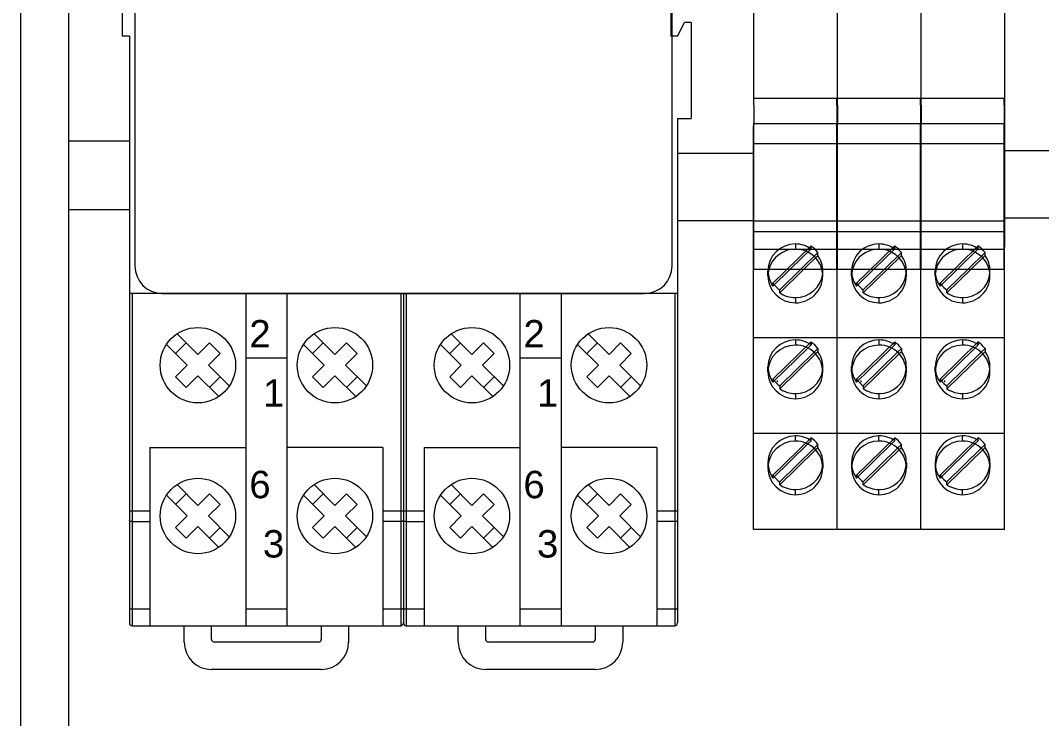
# Model space of a CAD drawing. Header units: millimetres. Extents: x 1359 to 3577, y 1336 to 3557.
# Drawn here: x 2513.1 to 2587.6, y 1925.8 to 1976.7 of the extents above; entities that cross this region are included whole.
import ezdxf

# ---------------------------------------------------------------- set-up
doc = ezdxf.new("R2010")
doc.units = ezdxf.units.MM
doc.set_wipeout_variables(frame=1)
doc.layers.add('000-PI-Oprema', color=30, linetype='Continuous', lineweight=5)
doc.layers.add('000-PI-ORMAR', color=2, linetype='Continuous')
doc.layers.add('002-PI-Kabelska kanalica', color=150, linetype='Continuous')
doc.styles.get("Standard").update_dxf_attribs({"font": 'arial.ttf'})

msp = doc.modelspace()

# ---------------------------------------------------------------- linework, layer by layer
at = {"layer": '000-PI-Oprema', "color": 0, "linetype": 'ByBlock', "lineweight": 0}
for p, q in [((2566.596, 1971.005), (2566.571, 1997.206)), ((2566.596, 1971.005), (2566.571, 1997.206)), ((2572.696, 1971.005), (2572.671, 1997.206)), ((2572.696, 1971.005), (2572.671, 1997.206)), ((2578.796, 1971.005), (2578.771, 1997.206)), ((2578.796, 1971.005), (2578.771, 1997.206)), ((2572.671, 1995.506), (2572.671, 1969.206)), ((2572.671, 1995.506), (2572.671, 1969.206)), ((2578.771, 1995.506), (2578.771, 1969.206)), ((2578.771, 1995.506), (2578.771, 1969.206)), ((2584.871, 1995.506), (2584.871, 1969.206)), ((2584.871, 1995.506), (2584.871, 1969.206)), ((2520.521, 1975.55), (2520.521, 1983.55)), ((2562.021, 1976.55), (2561.521, 1976.55)), ((2562.021, 1976.55), (2562.021, 1969.55)), ((2566.596, 1970.519), (2566.596, 1971.005)), ((2572.646, 1971.005), (2566.596, 1971.005)), ((2566.596, 1970.519), (2566.596, 1971.005)), ((2572.646, 1970.519), (2572.646, 1971.005)), ((2572.646, 1970.519), (2572.646, 1971.005)), ((2572.696, 1970.519), (2572.696, 1971.005)), ((2578.746, 1971.005), (2572.696, 1971.005)), ((2572.696, 1970.519), (2572.696, 1971.005)), ((2578.746, 1970.519), (2578.746, 1971.005)), ((2578.746, 1970.519), (2578.746, 1971.005)), ((2578.796, 1970.519), (2578.796, 1971.005)), ((2584.846, 1971.005), (2578.796, 1971.005)), ((2578.796, 1970.519), (2578.796, 1971.005)), ((2584.846, 1970.519), (2584.846, 1971.005)), ((2584.846, 1970.519), (2584.846, 1971.005)), ((2566.596, 1970.519), (2566.596, 1969.156)), ((2566.596, 1970.519), (2566.596, 1969.156)), ((2572.646, 1970.519), (2572.646, 1969.156)), ((2572.646, 1970.519), (2572.646, 1969.156)), ((2572.696, 1970.519), (2572.696, 1969.156)), ((2572.696, 1970.519), (2572.696, 1969.156)), ((2578.746, 1970.519), (2578.746, 1969.156)), ((2578.746, 1970.519), (2578.746, 1969.156)), ((2578.796, 1970.519), (2578.796, 1969.156)), ((2578.796, 1970.519), (2578.796, 1969.156)), ((2584.846, 1970.519), (2584.846, 1969.156)), ((2584.846, 1970.519), (2584.846, 1969.156)), ((2566.571, 1969.206), (2566.596, 1969.206)), ((2566.571, 1969.206), (2566.571, 1969.006)), ((2566.571, 1969.206), (2566.571, 1969.206)), ((2566.571, 1969.206), (2566.596, 1969.206)), ((2566.571, 1969.206), (2566.571, 1969.006)), ((2566.571, 1969.206), (2566.571, 1969.206)), ((2566.596, 1969.006), (2566.571, 1969.006)), ((2566.571, 1967.406), (2566.571, 1969.006)), ((2566.596, 1969.006), (2566.571, 1969.006)), ((2566.571, 1967.406), (2566.571, 1969.006)), ((2566.596, 1967.451), (2566.596, 1969.156)), ((2572.646, 1969.156), (2566.596, 1969.156)), ((2566.596, 1969.156), (2566.596, 1969.156)), ((2566.596, 1967.451), (2566.596, 1969.156)), ((2566.596, 1969.156), (2566.596, 1969.156)), ((2572.171, 1969.206), (2572.171, 1969.206)), ((2572.171, 1969.206), (2572.171, 1969.206)), ((2572.646, 1969.206), (2572.671, 1969.206)), ((2572.646, 1969.206), (2572.671, 1969.206)), ((2572.646, 1967.451), (2572.646, 1969.156)), ((2572.646, 1969.156), (2572.646, 1969.156)), ((2572.646, 1967.451), (2572.646, 1969.156)), ((2572.646, 1969.156), (2572.646, 1969.156)), ((2572.646, 1969.006), (2572.671, 1969.006)), ((2572.646, 1969.006), (2572.671, 1969.006)), ((2572.671, 1969.206), (2572.671, 1969.206)), ((2572.671, 1969.206), (2572.671, 1969.006)), ((2572.671, 1969.206), (2572.671, 1969.206)), ((2572.671, 1969.206), (2572.671, 1969.006)), ((2572.671, 1969.206), (2572.696, 1969.206)), ((2572.671, 1969.206), (2572.671, 1969.006)), ((2572.671, 1969.206), (2572.671, 1969.206)), ((2572.671, 1969.206), (2572.696, 1969.206)), ((2572.671, 1969.206), (2572.671, 1969.006)), ((2572.671, 1969.206), (2572.671, 1969.206)), ((2572.671, 1969.006), (2572.671, 1967.406)), ((2572.671, 1969.006), (2572.671, 1967.406)), ((2572.696, 1969.006), (2572.671, 1969.006)), ((2572.671, 1967.406), (2572.671, 1969.006)), ((2572.696, 1969.006), (2572.671, 1969.006)), ((2572.671, 1967.406), (2572.671, 1969.006)), ((2572.696, 1967.451), (2572.696, 1969.156)), ((2578.746, 1969.156), (2572.696, 1969.156)), ((2572.696, 1969.156), (2572.696, 1969.156)), ((2572.696, 1967.451), (2572.696, 1969.156)), ((2572.696, 1969.156), (2572.696, 1969.156)), ((2578.271, 1969.206), (2578.271, 1969.206)), ((2578.271, 1969.206), (2578.271, 1969.206)), ((2578.746, 1969.206), (2578.771, 1969.206)), ((2578.746, 1969.206), (2578.771, 1969.206)), ((2578.746, 1967.451), (2578.746, 1969.156)), ((2578.746, 1969.156), (2578.746, 1969.156)), ((2578.746, 1967.451), (2578.746, 1969.156)), ((2578.746, 1969.156), (2578.746, 1969.156)), ((2578.746, 1969.006), (2578.771, 1969.006)), ((2578.746, 1969.006), (2578.771, 1969.006)), ((2578.771, 1969.206), (2578.771, 1969.206)), ((2578.771, 1969.206), (2578.771, 1969.006)), ((2578.771, 1969.206), (2578.771, 1969.206)), ((2578.771, 1969.206), (2578.771, 1969.006)), ((2578.771, 1969.206), (2578.796, 1969.206)), ((2578.771, 1969.206), (2578.771, 1969.006)), ((2578.771, 1969.206), (2578.771, 1969.206)), ((2578.771, 1969.206), (2578.796, 1969.206)), ((2578.771, 1969.206), (2578.771, 1969.006)), ((2578.771, 1969.206), (2578.771, 1969.206)), ((2578.771, 1969.006), (2578.771, 1967.406)), ((2578.771, 1969.006), (2578.771, 1967.406)), ((2578.796, 1969.006), (2578.771, 1969.006)), ((2578.771, 1967.406), (2578.771, 1969.006)), ((2578.796, 1969.006), (2578.771, 1969.006)), ((2578.771, 1967.406), (2578.771, 1969.006)), ((2578.796, 1967.451), (2578.796, 1969.156)), ((2584.846, 1969.156), (2578.796, 1969.156)), ((2578.796, 1969.156), (2578.796, 1969.156)), ((2578.796, 1967.451), (2578.796, 1969.156)), ((2578.796, 1969.156), (2578.796, 1969.156)), ((2584.371, 1969.206), (2584.371, 1969.206)), ((2584.371, 1969.206), (2584.371, 1969.206)), ((2584.846, 1969.206), (2584.871, 1969.206)), ((2584.846, 1969.206), (2584.871, 1969.206)), ((2584.846, 1967.451), (2584.846, 1969.156)), ((2584.846, 1969.156), (2584.846, 1969.156)), ((2584.846, 1967.451), (2584.846, 1969.156)), ((2584.846, 1969.156), (2584.846, 1969.156)), ((2584.846, 1969.006), (2584.871, 1969.006)), ((2584.846, 1969.006), (2584.871, 1969.006)), ((2584.871, 1969.206), (2584.871, 1969.206)), ((2584.871, 1969.206), (2584.871, 1969.006)), ((2584.871, 1969.206), (2584.871, 1969.206)), ((2584.871, 1969.206), (2584.871, 1969.006)), ((2584.871, 1969.006), (2584.871, 1967.406)), ((2584.871, 1969.006), (2584.871, 1967.406)), ((2566.571, 1967.406), (2566.596, 1967.406)), ((2566.571, 1961.184), (2566.571, 1967.406)), ((2566.571, 1967.406), (2566.596, 1967.406)), ((2566.571, 1961.184), (2566.571, 1967.406)), ((2566.596, 1967.722), (2572.646, 1967.722)), ((2566.596, 1966.983), (2566.596, 1967.451)), ((2566.596, 1966.983), (2566.596, 1967.451)), ((2572.646, 1966.983), (2572.646, 1967.451)), ((2572.646, 1966.983), (2572.646, 1967.451)), ((2572.671, 1967.406), (2572.646, 1967.406)), ((2572.671, 1967.406), (2572.646, 1967.406)), ((2572.671, 1967.406), (2572.671, 1961.184)), ((2572.671, 1967.406), (2572.671, 1961.184)), ((2572.671, 1967.406), (2572.696, 1967.406)), ((2572.671, 1961.184), (2572.671, 1967.406)), ((2572.671, 1967.406), (2572.696, 1967.406)), ((2572.671, 1961.184), (2572.671, 1967.406)), ((2572.696, 1967.722), (2578.746, 1967.722)), ((2572.696, 1966.983), (2572.696, 1967.451)), ((2572.696, 1966.983), (2572.696, 1967.451)), ((2578.746, 1966.983), (2578.746, 1967.451)), ((2578.746, 1966.983), (2578.746, 1967.451)), ((2578.771, 1967.406), (2578.746, 1967.406)), ((2578.771, 1967.406), (2578.746, 1967.406)), ((2578.771, 1967.406), (2578.771, 1961.184)), ((2578.771, 1967.406), (2578.771, 1961.184)), ((2578.771, 1967.406), (2578.796, 1967.406)), ((2578.771, 1961.184), (2578.771, 1967.406)), ((2578.771, 1967.406), (2578.796, 1967.406)), ((2578.771, 1961.184), (2578.771, 1967.406)), ((2578.796, 1967.722), (2584.846, 1967.722)), ((2578.796, 1966.983), (2578.796, 1967.451)), ((2578.796, 1966.983), (2578.796, 1967.451)), ((2584.846, 1966.983), (2584.846, 1967.451)), ((2584.846, 1966.983), (2584.846, 1967.451)), ((2584.871, 1967.406), (2584.846, 1967.406)), ((2584.871, 1967.406), (2584.846, 1967.406)), ((2584.871, 1967.406), (2584.871, 1961.184)), ((2584.871, 1967.406), (2584.871, 1961.184)), ((2566.596, 1961.829), (2566.596, 1966.983)), ((2566.596, 1961.829), (2566.596, 1966.983)), ((2572.646, 1961.829), (2572.646, 1966.983)), ((2572.646, 1961.829), (2572.646, 1966.983)), ((2572.696, 1961.829), (2572.696, 1966.983)), ((2572.696, 1961.829), (2572.696, 1966.983)), ((2578.746, 1961.829), (2578.746, 1966.983)), ((2578.746, 1961.829), (2578.746, 1966.983)), ((2578.796, 1961.829), (2578.796, 1966.983)), ((2578.796, 1961.829), (2578.796, 1966.983)), ((2584.846, 1961.829), (2584.846, 1966.983)), ((2584.846, 1961.829), (2584.846, 1966.983)), ((2572.671, 1961.184), (2572.671, 1964.987)), ((2572.671, 1961.184), (2572.671, 1964.987)), ((2578.771, 1961.184), (2578.771, 1964.987)), ((2578.771, 1961.184), (2578.771, 1964.987)), ((2584.871, 1961.184), (2584.871, 1964.987)), ((2584.871, 1961.184), (2584.871, 1964.987)), ((2566.571, 1964.056), (2566.571, 1964.056)), ((2566.571, 1964.056), (2566.571, 1964.056)), ((2572.671, 1964.056), (2572.671, 1964.056)), ((2572.671, 1964.056), (2572.671, 1964.056)), ((2572.671, 1964.056), (2572.671, 1964.056)), ((2572.671, 1964.056), (2572.671, 1964.056)), ((2578.771, 1964.056), (2578.771, 1964.056)), ((2578.771, 1964.056), (2578.771, 1964.056)), ((2578.771, 1964.056), (2578.771, 1964.056)), ((2578.771, 1964.056), (2578.771, 1964.056)), ((2584.871, 1964.056), (2584.871, 1964.056)), ((2584.871, 1964.056), (2584.871, 1964.056)), ((2566.571, 1962.056), (2566.571, 1962.056)), ((2572.671, 1962.056), (2566.571, 1962.056)), ((2566.571, 1962.056), (2566.571, 1962.056)), ((2572.671, 1962.056), (2572.671, 1962.056)), ((2572.671, 1962.056), (2572.671, 1962.056)), ((2572.671, 1962.056), (2572.671, 1962.056)), ((2578.771, 1962.056), (2572.671, 1962.056)), ((2572.671, 1962.056), (2572.671, 1962.056)), ((2578.771, 1962.056), (2578.771, 1962.056)), ((2578.771, 1962.056), (2578.771, 1962.056)), ((2578.771, 1962.056), (2578.771, 1962.056)), ((2584.871, 1962.056), (2578.771, 1962.056)), ((2578.771, 1962.056), (2578.771, 1962.056)), ((2584.871, 1962.056), (2584.871, 1962.056)), ((2584.871, 1962.056), (2584.871, 1962.056)), ((2566.596, 1960.487), (2566.596, 1961.829)), ((2566.596, 1960.487), (2566.596, 1961.829)), ((2566.596, 1961.313), (2572.646, 1961.313)), ((2572.646, 1960.487), (2572.646, 1961.829)), ((2572.646, 1960.487), (2572.646, 1961.829)), ((2572.696, 1960.487), (2572.696, 1961.829)), ((2572.696, 1960.487), (2572.696, 1961.829)), ((2572.696, 1961.313), (2578.746, 1961.313)), ((2578.746, 1960.487), (2578.746, 1961.829)), ((2578.746, 1960.487), (2578.746, 1961.829)), ((2578.796, 1960.487), (2578.796, 1961.829)), ((2578.796, 1960.487), (2578.796, 1961.829)), ((2578.796, 1961.313), (2584.846, 1961.313)), ((2584.846, 1960.487), (2584.846, 1961.829)), ((2584.846, 1960.487), (2584.846, 1961.829)), ((2566.571, 1961.184), (2566.596, 1961.184)), ((2566.571, 1960.156), (2566.571, 1961.184)), ((2566.571, 1961.184), (2566.596, 1961.184)), ((2566.571, 1960.156), (2566.571, 1961.184)), ((2566.596, 1958.556), (2566.596, 1960.487)), ((2566.596, 1958.556), (2566.596, 1960.487)), ((2572.671, 1961.184), (2572.646, 1961.184)), ((2572.671, 1961.184), (2572.646, 1961.184)), ((2572.646, 1958.556), (2572.646, 1960.487)), ((2572.646, 1958.556), (2572.646, 1960.487)), ((2572.671, 1961.184), (2572.671, 1960.156)), ((2572.671, 1961.184), (2572.671, 1960.156)), ((2572.671, 1961.184), (2572.696, 1961.184)), ((2572.671, 1960.156), (2572.671, 1961.184)), ((2572.671, 1961.184), (2572.696, 1961.184)), ((2572.671, 1960.156), (2572.671, 1961.184)), ((2572.696, 1958.556), (2572.696, 1960.487)), ((2572.696, 1958.556), (2572.696, 1960.487)), ((2578.771, 1961.184), (2578.746, 1961.184)), ((2578.771, 1961.184), (2578.746, 1961.184)), ((2578.746, 1958.556), (2578.746, 1960.487)), ((2578.746, 1958.556), (2578.746, 1960.487)), ((2578.771, 1961.184), (2578.771, 1960.156)), ((2578.771, 1961.184), (2578.771, 1960.156)), ((2578.771, 1961.184), (2578.796, 1961.184)), ((2578.771, 1960.156), (2578.771, 1961.184)), ((2578.771, 1961.184), (2578.796, 1961.184)), ((2578.771, 1960.156), (2578.771, 1961.184)), ((2578.796, 1958.556), (2578.796, 1960.487)), ((2578.796, 1958.556), (2578.796, 1960.487)), ((2584.871, 1961.184), (2584.846, 1961.184)), ((2584.871, 1961.184), (2584.846, 1961.184)), ((2584.846, 1958.556), (2584.846, 1960.487)), ((2584.846, 1958.556), (2584.846, 1960.487)), ((2584.871, 1961.184), (2584.871, 1960.156)), ((2584.871, 1961.184), (2584.871, 1960.156)), ((2566.571, 1960.156), (2566.596, 1960.156)), ((2566.571, 1958.556), (2566.571, 1960.156)), ((2566.571, 1960.156), (2566.596, 1960.156)), ((2566.571, 1958.556), (2566.571, 1960.156)), ((2566.571, 1960.012), (2569.621, 1960.012)), ((2567.981, 1957.523), (2570.766, 1960.247)), ((2570.766, 1960.039), (2569.25, 1958.556)), ((2569.621, 1960.391), (2569.621, 1960.012)), ((2569.621, 1960.012), (2572.671, 1960.012)), ((2571.261, 1959.763), (2570.027, 1958.556)), ((2570.766, 1960.039), (2570.766, 1960.247)), ((2571.261, 1959.555), (2571.261, 1959.763)), ((2572.671, 1960.156), (2572.646, 1960.156)), ((2572.671, 1960.156), (2572.646, 1960.156)), ((2572.671, 1958.556), (2572.671, 1960.156)), ((2572.671, 1958.556), (2572.671, 1960.156)), ((2572.671, 1960.156), (2572.696, 1960.156)), ((2572.671, 1958.556), (2572.671, 1960.156)), ((2572.671, 1960.156), (2572.696, 1960.156)), ((2572.671, 1958.556), (2572.671, 1960.156)), ((2572.671, 1958.556), (2572.671, 1960.012)), ((2572.671, 1958.556), (2572.671, 1960.012)), ((2572.671, 1960.012), (2575.721, 1960.012)), ((2574.081, 1957.523), (2576.866, 1960.247)), ((2576.866, 1960.039), (2575.35, 1958.556)), ((2575.721, 1960.391), (2575.721, 1960.012)), ((2575.721, 1960.012), (2578.771, 1960.012)), ((2577.361, 1959.763), (2576.127, 1958.556)), ((2576.866, 1960.039), (2576.866, 1960.247)), ((2577.361, 1959.555), (2577.361, 1959.763)), ((2578.771, 1960.156), (2578.746, 1960.156)), ((2578.771, 1960.156), (2578.746, 1960.156)), ((2578.771, 1958.556), (2578.771, 1960.156)), ((2578.771, 1958.556), (2578.771, 1960.156)), ((2578.771, 1960.156), (2578.796, 1960.156)), ((2578.771, 1958.556), (2578.771, 1960.156)), ((2578.771, 1960.156), (2578.796, 1960.156)), ((2578.771, 1958.556), (2578.771, 1960.156)), ((2578.771, 1958.556), (2578.771, 1960.012)), ((2578.771, 1958.556), (2578.771, 1960.012)), ((2578.771, 1960.012), (2581.821, 1960.012)), ((2580.181, 1957.523), (2582.966, 1960.247)), ((2582.966, 1960.039), (2581.45, 1958.556)), ((2581.821, 1960.391), (2581.821, 1960.012)), ((2581.821, 1960.012), (2584.871, 1960.012)), ((2583.461, 1959.763), (2582.227, 1958.556)), ((2582.966, 1960.039), (2582.966, 1960.247)), ((2583.461, 1959.555), (2583.461, 1959.763)), ((2584.871, 1960.156), (2584.846, 1960.156)), ((2584.871, 1960.156), (2584.846, 1960.156)), ((2584.871, 1958.556), (2584.871, 1960.156)), ((2584.871, 1958.556), (2584.871, 1960.156)), ((2584.871, 1958.556), (2584.871, 1960.012)), ((2584.871, 1958.556), (2584.871, 1960.012)), ((2570.24, 1958.556), (2571.261, 1959.555)), ((2576.34, 1958.556), (2577.361, 1959.555)), ((2582.44, 1958.556), (2583.461, 1959.555)), ((2566.571, 1958.556), (2566.596, 1958.556)), ((2566.571, 1958.556), (2566.571, 1958.556)), ((2566.571, 1953.556), (2566.571, 1958.556)), ((2566.571, 1958.556), (2566.596, 1958.556)), ((2566.571, 1958.556), (2566.571, 1958.556)), ((2566.571, 1953.556), (2566.571, 1958.556)), ((2566.596, 1958.656), (2566.596, 1958.656)), ((2566.596, 1958.656), (2566.596, 1958.656)), ((2566.596, 1958.556), (2572.646, 1958.556)), ((2566.596, 1958.556), (2566.596, 1958.556)), ((2566.596, 1958.556), (2566.596, 1958.556)), ((2567.621, 1958.056), (2567.621, 1958.435)), ((2569.25, 1958.556), (2567.981, 1957.315)), ((2568.476, 1956.831), (2570.24, 1958.556)), ((2570.027, 1958.556), (2568.476, 1957.039)), ((2571.621, 1958.056), (2571.621, 1958.435)), ((2572.646, 1958.656), (2572.646, 1958.656)), ((2572.646, 1958.656), (2572.646, 1958.656)), ((2572.646, 1958.556), (2572.671, 1958.556)), ((2572.646, 1958.556), (2572.646, 1958.556)), ((2572.646, 1958.556), (2572.671, 1958.556)), ((2572.646, 1958.556), (2572.646, 1958.556)), ((2572.671, 1958.556), (2572.671, 1958.556)), ((2572.671, 1953.556), (2572.671, 1958.556)), ((2572.671, 1958.556), (2572.671, 1958.556)), ((2572.671, 1953.556), (2572.671, 1958.556)), ((2572.671, 1958.556), (2572.696, 1958.556)), ((2572.671, 1958.556), (2572.671, 1958.556)), ((2572.671, 1953.556), (2572.671, 1958.556)), ((2572.671, 1958.556), (2572.696, 1958.556)), ((2572.671, 1958.556), (2572.671, 1958.556)), ((2572.671, 1953.556), (2572.671, 1958.556)), ((2572.696, 1958.656), (2572.696, 1958.656)), ((2572.696, 1958.656), (2572.696, 1958.656)), ((2572.696, 1958.556), (2578.746, 1958.556)), ((2572.696, 1958.556), (2572.696, 1958.556)), ((2572.696, 1958.556), (2572.696, 1958.556)), ((2573.721, 1958.056), (2573.721, 1958.435)), ((2575.35, 1958.556), (2574.081, 1957.315)), ((2574.576, 1956.831), (2576.34, 1958.556)), ((2576.127, 1958.556), (2574.576, 1957.039)), ((2577.721, 1958.056), (2577.721, 1958.435)), ((2578.746, 1958.656), (2578.746, 1958.656)), ((2578.746, 1958.656), (2578.746, 1958.656)), ((2578.746, 1958.556), (2578.771, 1958.556)), ((2578.746, 1958.556), (2578.746, 1958.556)), ((2578.746, 1958.556), (2578.771, 1958.556)), ((2578.746, 1958.556), (2578.746, 1958.556)), ((2578.771, 1958.556), (2578.771, 1958.556)), ((2578.771, 1953.556), (2578.771, 1958.556)), ((2578.771, 1958.556), (2578.771, 1958.556)), ((2578.771, 1953.556), (2578.771, 1958.556)), ((2578.771, 1958.556), (2578.796, 1958.556)), ((2578.771, 1958.556), (2578.771, 1958.556)), ((2578.771, 1953.556), (2578.771, 1958.556)), ((2578.771, 1958.556), (2578.796, 1958.556)), ((2578.771, 1958.556), (2578.771, 1958.556)), ((2578.771, 1953.556), (2578.771, 1958.556)), ((2578.796, 1958.656), (2578.796, 1958.656)), ((2578.796, 1958.656), (2578.796, 1958.656)), ((2578.796, 1958.556), (2584.846, 1958.556)), ((2578.796, 1958.556), (2578.796, 1958.556)), ((2578.796, 1958.556), (2578.796, 1958.556)), ((2579.821, 1958.056), (2579.821, 1958.435)), ((2581.45, 1958.556), (2580.181, 1957.315)), ((2580.676, 1956.831), (2582.44, 1958.556)), ((2582.227, 1958.556), (2580.676, 1957.039)), ((2583.821, 1958.056), (2583.821, 1958.435)), ((2584.846, 1958.656), (2584.846, 1958.656)), ((2584.846, 1958.656), (2584.846, 1958.656)), ((2584.846, 1958.556), (2584.871, 1958.556)), ((2584.846, 1958.556), (2584.846, 1958.556)), ((2584.846, 1958.556), (2584.871, 1958.556)), ((2584.846, 1958.556), (2584.846, 1958.556)), ((2584.871, 1958.556), (2584.871, 1958.556)), ((2584.871, 1953.556), (2584.871, 1958.556)), ((2584.871, 1958.556), (2584.871, 1958.556)), ((2584.871, 1953.556), (2584.871, 1958.556)), ((2567.981, 1957.315), (2567.981, 1957.523)), ((2572.671, 1953.556), (2572.671, 1957.99)), ((2572.671, 1953.556), (2572.671, 1957.99)), ((2574.081, 1957.315), (2574.081, 1957.523)), ((2578.771, 1953.556), (2578.771, 1957.99)), ((2578.771, 1953.556), (2578.771, 1957.99)), ((2580.181, 1957.315), (2580.181, 1957.523)), ((2584.871, 1953.556), (2584.871, 1957.99)), ((2584.871, 1953.556), (2584.871, 1957.99)), ((2568.476, 1956.831), (2568.476, 1957.039)), ((2574.576, 1956.831), (2574.576, 1957.039)), ((2580.676, 1956.831), (2580.676, 1957.039)), ((2569.621, 1956.479), (2569.621, 1956.099)), ((2575.721, 1956.479), (2575.721, 1956.099)), ((2581.821, 1956.479), (2581.821, 1956.099)), ((2572.671, 1953.556), (2572.671, 1955.572)), ((2572.671, 1953.556), (2572.671, 1955.572)), ((2578.771, 1953.556), (2578.771, 1955.572)), ((2578.771, 1953.556), (2578.771, 1955.572)), ((2584.871, 1953.556), (2584.871, 1955.572)), ((2584.871, 1953.556), (2584.871, 1955.572)), ((2524.505, 1953.844), (2526.021, 1952.327)), ((2534.505, 1953.844), (2536.021, 1952.327)), ((2544.505, 1953.844), (2546.021, 1952.327)), ((2554.505, 1953.844), (2556.021, 1952.327)), ((2523.727, 1953.066), (2525.243, 1951.55)), ((2524.395, 1952.398), (2525.173, 1953.176)), ((2526.021, 1952.327), (2526.87, 1953.176)), ((2526.87, 1953.176), (2527.648, 1952.398)), ((2533.727, 1953.066), (2535.243, 1951.55)), ((2534.395, 1952.398), (2535.173, 1953.176)), ((2536.021, 1952.327), (2536.87, 1953.176)), ((2536.87, 1953.176), (2537.648, 1952.398)), ((2543.727, 1953.066), (2545.243, 1951.55)), ((2544.395, 1952.398), (2545.173, 1953.176)), ((2546.021, 1952.327), (2546.87, 1953.176)), ((2546.87, 1953.176), (2547.648, 1952.398)), ((2553.727, 1953.066), (2555.243, 1951.55)), ((2554.395, 1952.398), (2555.173, 1953.176)), ((2556.021, 1952.327), (2556.87, 1953.176)), ((2556.87, 1953.176), (2557.648, 1952.398)), ((2566.571, 1953.012), (2566.571, 1953.556)), ((2566.571, 1953.556), (2566.571, 1953.556)), ((2572.671, 1953.556), (2566.571, 1953.556)), ((2566.571, 1953.012), (2566.571, 1953.556)), ((2566.571, 1953.556), (2566.571, 1953.556)), ((2566.571, 1946.556), (2566.571, 1953.012)), ((2566.571, 1946.556), (2566.571, 1953.012)), ((2567.981, 1950.523), (2570.766, 1953.247)), ((2569.621, 1953.391), (2569.621, 1953.012)), ((2570.523, 1952.802), (2570.766, 1953.039)), ((2570.766, 1953.247), (2570.766, 1953.039)), ((2572.671, 1953.556), (2572.671, 1953.556)), ((2572.671, 1953.012), (2572.671, 1953.556)), ((2572.671, 1953.556), (2572.671, 1953.556)), ((2572.671, 1953.012), (2572.671, 1953.556)), ((2572.671, 1953.012), (2572.671, 1953.556)), ((2572.671, 1953.556), (2572.671, 1953.556)), ((2578.771, 1953.556), (2572.671, 1953.556)), ((2572.671, 1953.012), (2572.671, 1953.556)), ((2572.671, 1953.556), (2572.671, 1953.556)), ((2572.671, 1946.556), (2572.671, 1953.012)), ((2572.671, 1946.556), (2572.671, 1953.012)), ((2572.671, 1946.556), (2572.671, 1953.012)), ((2572.671, 1946.556), (2572.671, 1953.012)), ((2574.081, 1950.523), (2576.866, 1953.247)), ((2575.721, 1953.391), (2575.721, 1953.012)), ((2576.623, 1952.802), (2576.866, 1953.039)), ((2576.866, 1953.247), (2576.866, 1953.039)), ((2578.771, 1953.556), (2578.771, 1953.556)), ((2578.771, 1953.012), (2578.771, 1953.556)), ((2578.771, 1953.556), (2578.771, 1953.556)), ((2578.771, 1953.012), (2578.771, 1953.556)), ((2578.771, 1953.012), (2578.771, 1953.556)), ((2578.771, 1953.556), (2578.771, 1953.556)), ((2584.871, 1953.556), (2578.771, 1953.556)), ((2578.771, 1953.012), (2578.771, 1953.556)), ((2578.771, 1953.556), (2578.771, 1953.556)), ((2578.771, 1946.556), (2578.771, 1953.012)), ((2578.771, 1946.556), (2578.771, 1953.012)), ((2578.771, 1946.556), (2578.771, 1953.012)), ((2578.771, 1946.556), (2578.771, 1953.012)), ((2580.181, 1950.523), (2582.966, 1953.247)), ((2581.821, 1953.391), (2581.821, 1953.012)), ((2582.723, 1952.802), (2582.966, 1953.039)), ((2582.966, 1953.247), (2582.966, 1953.039)), ((2584.871, 1953.556), (2584.871, 1953.556)), ((2584.871, 1953.012), (2584.871, 1953.556)), ((2584.871, 1953.556), (2584.871, 1953.556)), ((2584.871, 1953.012), (2584.871, 1953.556)), ((2584.871, 1946.556), (2584.871, 1953.012)), ((2584.871, 1946.556), (2584.871, 1953.012)), ((2526.799, 1951.55), (2527.648, 1952.398)), ((2536.799, 1951.55), (2537.648, 1952.398)), ((2546.799, 1951.55), (2547.648, 1952.398)), ((2556.799, 1951.55), (2557.648, 1952.398)), ((2567.981, 1950.315), (2570.523, 1952.802)), ((2570.982, 1952.49), (2568.476, 1950.039)), ((2571.088, 1952.386), (2568.476, 1949.831)), ((2571.261, 1952.763), (2570.982, 1952.49)), ((2571.261, 1952.555), (2571.088, 1952.386)), ((2571.261, 1952.763), (2571.261, 1952.555)), ((2574.081, 1950.315), (2576.623, 1952.802)), ((2577.082, 1952.49), (2574.576, 1950.039)), ((2577.188, 1952.386), (2574.576, 1949.831)), ((2577.361, 1952.763), (2577.082, 1952.49)), ((2577.361, 1952.555), (2577.188, 1952.386)), ((2577.361, 1952.763), (2577.361, 1952.555)), ((2580.181, 1950.315), (2582.723, 1952.802)), ((2583.182, 1952.49), (2580.676, 1950.039)), ((2583.288, 1952.386), (2580.676, 1949.831)), ((2583.461, 1952.763), (2583.182, 1952.49)), ((2583.461, 1952.555), (2583.288, 1952.386)), ((2583.461, 1952.763), (2583.461, 1952.555)), ((2524.395, 1950.701), (2525.243, 1951.55)), ((2526.799, 1951.55), (2528.315, 1950.033)), ((2532.521, 1952.065), (2529.521, 1952.065)), ((2534.395, 1950.701), (2535.243, 1951.55)), ((2536.799, 1951.55), (2538.315, 1950.033)), ((2544.395, 1950.701), (2545.243, 1951.55)), ((2546.799, 1951.55), (2548.315, 1950.033)), ((2552.521, 1952.065), (2549.521, 1952.065)), ((2554.395, 1950.701), (2555.243, 1951.55)), ((2556.799, 1951.55), (2558.315, 1950.033)), ((2567.621, 1951.056), (2567.621, 1951.435)), ((2571.621, 1951.056), (2571.621, 1951.435)), ((2573.721, 1951.056), (2573.721, 1951.435)), ((2577.721, 1951.056), (2577.721, 1951.435)), ((2579.821, 1951.056), (2579.821, 1951.435)), ((2583.821, 1951.056), (2583.821, 1951.435)), ((2524.395, 1950.701), (2525.173, 1949.923)), ((2525.173, 1949.923), (2526.021, 1950.772)), ((2526.021, 1950.772), (2527.538, 1949.255)), ((2526.87, 1949.923), (2527.648, 1950.701)), ((2534.395, 1950.701), (2535.173, 1949.923)), ((2535.173, 1949.923), (2536.021, 1950.772)), ((2536.021, 1950.772), (2537.538, 1949.255)), ((2536.87, 1949.923), (2537.648, 1950.701)), ((2544.395, 1950.701), (2545.173, 1949.923)), ((2545.173, 1949.923), (2546.021, 1950.772)), ((2546.021, 1950.772), (2547.538, 1949.255)), ((2546.87, 1949.923), (2547.648, 1950.701)), ((2554.395, 1950.701), (2555.173, 1949.923)), ((2555.173, 1949.923), (2556.021, 1950.772)), ((2556.021, 1950.772), (2557.538, 1949.255)), ((2556.87, 1949.923), (2557.648, 1950.701)), ((2567.981, 1950.523), (2567.981, 1950.315)), ((2568.321, 1950.302), (2568.321, 1950.43)), ((2568.476, 1950.039), (2568.476, 1949.831)), ((2574.081, 1950.523), (2574.081, 1950.315)), ((2574.421, 1950.302), (2574.421, 1950.43)), ((2574.576, 1950.039), (2574.576, 1949.831)), ((2580.181, 1950.523), (2580.181, 1950.315)), ((2580.521, 1950.302), (2580.521, 1950.43)), ((2580.676, 1950.039), (2580.676, 1949.831)), ((2569.621, 1949.479), (2569.621, 1949.099)), ((2575.721, 1949.479), (2575.721, 1949.099)), ((2581.821, 1949.479), (2581.821, 1949.099)), ((2572.671, 1946.556), (2572.671, 1948.572)), ((2572.671, 1946.556), (2572.671, 1948.572)), ((2578.771, 1946.556), (2578.771, 1948.572)), ((2578.771, 1946.556), (2578.771, 1948.572)), ((2584.871, 1946.556), (2584.871, 1948.572)), ((2584.871, 1946.556), (2584.871, 1948.572)), ((2566.571, 1946.012), (2566.571, 1946.556)), ((2566.571, 1946.556), (2566.571, 1946.556)), ((2572.671, 1946.556), (2566.571, 1946.556)), ((2566.571, 1946.012), (2566.571, 1946.556)), ((2566.571, 1946.556), (2566.571, 1946.556)), ((2569.621, 1946.012), (2569.621, 1946.391)), ((2572.671, 1946.556), (2572.671, 1946.556)), ((2572.671, 1946.012), (2572.671, 1946.556)), ((2572.671, 1946.556), (2572.671, 1946.556)), ((2572.671, 1946.012), (2572.671, 1946.556)), ((2572.671, 1946.012), (2572.671, 1946.556)), ((2572.671, 1946.556), (2572.671, 1946.556)), ((2578.771, 1946.556), (2572.671, 1946.556)), ((2572.671, 1946.012), (2572.671, 1946.556)), ((2572.671, 1946.556), (2572.671, 1946.556)), ((2575.721, 1946.012), (2575.721, 1946.391)), ((2578.771, 1946.556), (2578.771, 1946.556)), ((2578.771, 1946.012), (2578.771, 1946.556)), ((2578.771, 1946.556), (2578.771, 1946.556)), ((2578.771, 1946.012), (2578.771, 1946.556)), ((2578.771, 1946.012), (2578.771, 1946.556)), ((2578.771, 1946.556), (2578.771, 1946.556)), ((2584.871, 1946.556), (2578.771, 1946.556)), ((2578.771, 1946.012), (2578.771, 1946.556)), ((2578.771, 1946.556), (2578.771, 1946.556)), ((2581.821, 1946.012), (2581.821, 1946.391)), ((2584.871, 1946.556), (2584.871, 1946.556)), ((2584.871, 1946.012), (2584.871, 1946.556)), ((2584.871, 1946.556), (2584.871, 1946.556)), ((2584.871, 1946.012), (2584.871, 1946.556)), ((2566.571, 1939.556), (2566.571, 1946.012)), ((2566.571, 1939.556), (2566.571, 1946.012)), ((2567.981, 1943.523), (2570.766, 1946.247)), ((2570.523, 1945.802), (2567.981, 1943.315)), ((2570.766, 1946.039), (2570.523, 1945.802)), ((2570.766, 1946.039), (2570.766, 1946.247)), ((2571.261, 1945.763), (2570.982, 1945.49)), ((2571.261, 1945.555), (2571.261, 1945.763)), ((2572.671, 1939.556), (2572.671, 1946.012)), ((2572.671, 1939.556), (2572.671, 1946.012)), ((2572.671, 1939.556), (2572.671, 1946.012)), ((2572.671, 1939.556), (2572.671, 1946.012)), ((2574.081, 1943.523), (2576.866, 1946.247)), ((2576.623, 1945.802), (2574.081, 1943.315)), ((2576.866, 1946.039), (2576.623, 1945.802)), ((2576.866, 1946.039), (2576.866, 1946.247)), ((2577.361, 1945.763), (2577.082, 1945.49)), ((2577.361, 1945.555), (2577.361, 1945.763)), ((2578.771, 1939.556), (2578.771, 1946.012)), ((2578.771, 1939.556), (2578.771, 1946.012)), ((2578.771, 1939.556), (2578.771, 1946.012)), ((2578.771, 1939.556), (2578.771, 1946.012)), ((2580.181, 1943.523), (2582.966, 1946.247)), ((2582.723, 1945.802), (2580.181, 1943.315)), ((2582.966, 1946.039), (2582.723, 1945.802)), ((2582.966, 1946.039), (2582.966, 1946.247)), ((2583.461, 1945.763), (2583.182, 1945.49)), ((2583.461, 1945.555), (2583.461, 1945.763)), ((2584.871, 1939.556), (2584.871, 1946.012)), ((2584.871, 1939.556), (2584.871, 1946.012)), ((2522.521, 1945.55), (2522.521, 1932.55)), ((2522.521, 1945.55), (2529.521, 1945.55)), ((2539.521, 1945.55), (2532.521, 1945.55)), ((2539.521, 1945.55), (2539.521, 1932.55)), ((2542.521, 1945.55), (2542.521, 1932.55)), ((2542.521, 1945.55), (2549.521, 1945.55)), ((2559.521, 1945.55), (2552.521, 1945.55)), ((2559.521, 1945.55), (2559.521, 1932.55)), ((2570.982, 1945.49), (2568.476, 1943.039)), ((2568.476, 1942.831), (2571.088, 1945.386)), ((2571.088, 1945.386), (2571.261, 1945.555)), ((2577.082, 1945.49), (2574.576, 1943.039)), ((2574.576, 1942.831), (2577.188, 1945.386)), ((2577.188, 1945.386), (2577.361, 1945.555)), ((2583.182, 1945.49), (2580.676, 1943.039)), ((2580.676, 1942.831), (2583.288, 1945.386)), ((2583.288, 1945.386), (2583.461, 1945.555)), ((2567.621, 1944.435), (2567.621, 1944.056)), ((2571.621, 1944.435), (2571.621, 1944.056)), ((2573.721, 1944.435), (2573.721, 1944.056)), ((2577.721, 1944.435), (2577.721, 1944.056)), ((2579.821, 1944.435), (2579.821, 1944.056)), ((2583.821, 1944.435), (2583.821, 1944.056)), ((2567.981, 1943.315), (2567.981, 1943.523)), ((2574.081, 1943.315), (2574.081, 1943.523)), ((2580.181, 1943.315), (2580.181, 1943.523)), ((2524.505, 1942.844), (2526.021, 1941.327)), ((2534.505, 1942.844), (2536.021, 1941.327)), ((2544.505, 1942.844), (2546.021, 1941.327)), ((2554.505, 1942.844), (2556.021, 1941.327)), ((2568.476, 1942.831), (2568.476, 1943.039)), ((2574.576, 1942.831), (2574.576, 1943.039)), ((2580.676, 1942.831), (2580.676, 1943.039)), ((2523.727, 1942.066), (2525.243, 1940.55)), ((2524.395, 1941.398), (2525.173, 1942.176)), ((2526.021, 1941.327), (2526.87, 1942.176)), ((2526.87, 1942.176), (2527.648, 1941.398)), ((2533.727, 1942.066), (2535.243, 1940.55)), ((2534.395, 1941.398), (2535.173, 1942.176)), ((2536.021, 1941.327), (2536.87, 1942.176)), ((2536.87, 1942.176), (2537.648, 1941.398)), ((2543.727, 1942.066), (2545.243, 1940.55)), ((2544.395, 1941.398), (2545.173, 1942.176)), ((2546.021, 1941.327), (2546.87, 1942.176)), ((2546.87, 1942.176), (2547.648, 1941.398)), ((2553.727, 1942.066), (2555.243, 1940.55)), ((2554.395, 1941.398), (2555.173, 1942.176)), ((2556.021, 1941.327), (2556.87, 1942.176)), ((2556.87, 1942.176), (2557.648, 1941.398)), ((2569.621, 1942.099), (2569.621, 1942.479)), ((2575.721, 1942.099), (2575.721, 1942.479)), ((2581.821, 1942.099), (2581.821, 1942.479)), ((2526.799, 1940.55), (2527.648, 1941.398)), ((2536.799, 1940.55), (2537.648, 1941.398)), ((2546.799, 1940.55), (2547.648, 1941.398)), ((2556.799, 1940.55), (2557.648, 1941.398)), ((2521.021, 1940.927), (2522.521, 1940.927)), ((2524.395, 1939.701), (2525.243, 1940.55)), ((2526.799, 1940.55), (2528.315, 1939.033)), ((2534.395, 1939.701), (2535.243, 1940.55)), ((2536.799, 1940.55), (2538.315, 1939.033)), ((2539.521, 1940.927), (2541.021, 1940.927)), ((2541.021, 1940.927), (2542.521, 1940.927)), ((2544.395, 1939.701), (2545.243, 1940.55)), ((2546.799, 1940.55), (2548.315, 1939.033)), ((2554.395, 1939.701), (2555.243, 1940.55)), ((2556.799, 1940.55), (2558.315, 1939.033)), ((2559.521, 1940.927), (2561.021, 1940.927)), ((2521.221, 1940.142), (2522.521, 1940.142)), ((2524.395, 1939.701), (2525.173, 1938.923)), ((2525.173, 1938.923), (2526.021, 1939.772)), ((2526.021, 1939.772), (2527.538, 1938.255)), ((2526.87, 1938.923), (2527.648, 1939.701)), ((2534.395, 1939.701), (2535.173, 1938.923)), ((2535.173, 1938.923), (2536.021, 1939.772)), ((2536.021, 1939.772), (2537.538, 1938.255)), ((2536.87, 1938.923), (2537.648, 1939.701)), ((2540.821, 1940.142), (2539.521, 1940.142)), ((2541.221, 1940.142), (2542.521, 1940.142)), ((2544.395, 1939.701), (2545.173, 1938.923)), ((2545.173, 1938.923), (2546.021, 1939.772)), ((2546.021, 1939.772), (2547.538, 1938.255)), ((2546.87, 1938.923), (2547.648, 1939.701)), ((2554.395, 1939.701), (2555.173, 1938.923)), ((2555.173, 1938.923), (2556.021, 1939.772)), ((2556.021, 1939.772), (2557.538, 1938.255)), ((2556.87, 1938.923), (2557.648, 1939.701)), ((2560.821, 1940.142), (2559.521, 1940.142)), ((2566.571, 1939.556), (2566.571, 1939.556)), ((2566.571, 1939.556), (2566.571, 1939.556)), ((2572.671, 1939.556), (2566.571, 1939.556)), ((2566.571, 1939.556), (2566.571, 1939.556)), ((2566.571, 1939.556), (2566.571, 1939.556)), ((2572.671, 1939.556), (2566.571, 1939.556)), ((2572.671, 1939.556), (2572.671, 1939.556)), ((2572.671, 1939.556), (2572.671, 1939.556)), ((2572.671, 1939.556), (2572.671, 1939.556)), ((2572.671, 1939.556), (2572.671, 1939.556)), ((2572.671, 1939.556), (2572.671, 1939.556)), ((2572.671, 1939.556), (2572.671, 1939.556)), ((2578.771, 1939.556), (2572.671, 1939.556)), ((2572.671, 1939.556), (2572.671, 1939.556)), ((2572.671, 1939.556), (2572.671, 1939.556)), ((2578.771, 1939.556), (2572.671, 1939.556)), ((2578.771, 1939.556), (2578.771, 1939.556)), ((2578.771, 1939.556), (2578.771, 1939.556)), ((2578.771, 1939.556), (2578.771, 1939.556)), ((2578.771, 1939.556), (2578.771, 1939.556)), ((2578.771, 1939.556), (2578.771, 1939.556)), ((2578.771, 1939.556), (2578.771, 1939.556)), ((2584.871, 1939.556), (2578.771, 1939.556)), ((2578.771, 1939.556), (2578.771, 1939.556)), ((2578.771, 1939.556), (2578.771, 1939.556)), ((2584.871, 1939.556), (2578.771, 1939.556)), ((2584.871, 1939.556), (2584.871, 1939.556)), ((2584.871, 1939.556), (2584.871, 1939.556)), ((2584.871, 1939.556), (2584.871, 1939.556)), ((2584.871, 1939.556), (2584.871, 1939.556)), ((2522.521, 1933.765), (2521.221, 1933.765)), ((2532.521, 1933.765), (2529.521, 1933.765)), ((2540.821, 1933.765), (2539.521, 1933.765)), ((2542.521, 1933.765), (2541.221, 1933.765)), ((2552.521, 1933.765), (2549.521, 1933.765)), ((2560.821, 1933.765), (2559.521, 1933.765)), ((2521.221, 1932.55), (2540.821, 1932.55)), ((2525.021, 1931.35), (2525.021, 1932.55)), ((2527.021, 1931.55), (2527.021, 1932.55)), ((2527.021, 1931.55), (2527.021, 1932.55)), ((2535.021, 1932.55), (2535.021, 1931.55)), ((2535.021, 1932.55), (2535.021, 1931.55)), ((2537.021, 1932.55), (2537.021, 1931.35)), ((2541.221, 1932.55), (2560.821, 1932.55)), ((2545.021, 1931.35), (2545.021, 1932.55)), ((2547.021, 1931.55), (2547.021, 1932.55)), ((2555.021, 1932.55), (2555.021, 1931.55)), ((2557.021, 1932.55), (2557.021, 1931.35)), ((2534.821, 1931.35), (2527.221, 1931.35)), ((2534.821, 1931.35), (2527.221, 1931.35)), ((2554.821, 1931.35), (2547.221, 1931.35)), ((2535.021, 1929.35), (2527.021, 1929.35)), ((2555.021, 1929.35), (2547.021, 1929.35))]:
    msp.add_line(p, q, dxfattribs=at)
for points in [[(2521.221, 1940.142), (2521.195, 1940.142), (2521.17, 1940.144), (2521.145, 1940.148), (2521.121, 1940.152), (2521.1, 1940.158), (2521.08, 1940.165), (2521.063, 1940.172), (2521.048, 1940.181), (2521.036, 1940.19), (2521.028, 1940.2), (2521.023, 1940.21), (2521.021, 1940.22)], [(2541.021, 1940.22), (2541.02, 1940.21), (2541.014, 1940.2), (2541.006, 1940.19), (2540.994, 1940.181), (2540.98, 1940.172), (2540.963, 1940.165), (2540.943, 1940.158), (2540.921, 1940.152), (2540.898, 1940.148), (2540.873, 1940.144), (2540.847, 1940.142), (2540.821, 1940.142)], [(2541.221, 1940.142), (2541.195, 1940.142), (2541.17, 1940.144), (2541.145, 1940.148), (2541.121, 1940.152), (2541.1, 1940.158), (2541.08, 1940.165), (2541.063, 1940.172), (2541.048, 1940.181), (2541.036, 1940.19), (2541.028, 1940.2), (2541.023, 1940.21), (2541.021, 1940.22)], [(2561.021, 1940.22), (2561.02, 1940.21), (2561.014, 1940.2), (2561.006, 1940.19), (2560.994, 1940.181), (2560.98, 1940.172), (2560.963, 1940.165), (2560.943, 1940.158), (2560.921, 1940.152), (2560.898, 1940.148), (2560.873, 1940.144), (2560.847, 1940.142), (2560.821, 1940.142)], [(2521.021, 1933.843), (2521.023, 1933.833), (2521.028, 1933.823), (2521.036, 1933.813), (2521.048, 1933.804), (2521.063, 1933.795), (2521.08, 1933.788), (2521.1, 1933.781), (2521.121, 1933.775), (2521.145, 1933.771), (2521.17, 1933.767), (2521.195, 1933.765), (2521.221, 1933.765)], [(2540.821, 1933.765), (2540.847, 1933.765), (2540.873, 1933.767), (2540.898, 1933.771), (2540.921, 1933.775), (2540.943, 1933.781), (2540.963, 1933.788), (2540.98, 1933.795), (2540.994, 1933.804), (2541.006, 1933.813), (2541.014, 1933.823), (2541.02, 1933.833), (2541.021, 1933.843)], [(2541.021, 1933.843), (2541.023, 1933.833), (2541.028, 1933.823), (2541.036, 1933.813), (2541.048, 1933.804), (2541.063, 1933.795), (2541.08, 1933.788), (2541.1, 1933.781), (2541.121, 1933.775), (2541.145, 1933.771), (2541.17, 1933.767), (2541.195, 1933.765), (2541.221, 1933.765)], [(2560.821, 1933.765), (2560.847, 1933.765), (2560.873, 1933.767), (2560.898, 1933.771), (2560.921, 1933.775), (2560.943, 1933.781), (2560.963, 1933.788), (2560.98, 1933.795), (2560.994, 1933.804), (2561.006, 1933.813), (2561.014, 1933.823), (2561.02, 1933.833), (2561.021, 1933.843)]]:
    msp.add_lwpolyline(points, dxfattribs=at)
for centre in [(2526.021, 1951.55), (2536.021, 1951.55), (2546.021, 1951.55), (2556.021, 1951.55), (2526.021, 1940.55), (2536.021, 1940.55), (2546.021, 1940.55), (2556.021, 1940.55)]:
    msp.add_circle(centre, 2.75, dxfattribs=at)
for centre, radius, start, end in [((2521.221, 1932.75), 0.2, 180, 270), ((2540.821, 1932.75), 0.2, 270, 0), ((2541.221, 1932.75), 0.2, 180, 270), ((2560.821, 1932.75), 0.2, 270, 0), ((2527.221, 1931.55), 0.2, 180, 270), ((2527.221, 1931.55), 0.2, 180, 270), ((2534.821, 1931.55), 0.2, 270, 0), ((2534.821, 1931.55), 0.2, 270, 0), ((2547.221, 1931.55), 0.2, 180, 270), ((2554.821, 1931.55), 0.2, 270, 0), ((2527.021, 1931.35), 2, 180, 270), ((2535.021, 1931.35), 2, 270, 0), ((2547.021, 1931.35), 2, 180, 270), ((2555.021, 1931.35), 2, 270, 0)]:
    msp.add_arc(centre, radius, start, end, dxfattribs=at)
for centre, start_param, end_param in [((2569.621, 1958.435), -1.570796, 0), ((2569.621, 1958.056), -1.570796, -0.258728), ((2569.621, 1958.435), -2.180289, -1.570796), ((2569.621, 1958.056), -2.882864, -1.570796), ((2569.621, 1958.643), -2.5321, -2.180289), ((2575.721, 1958.435), -1.570796, 0), ((2575.721, 1958.056), -1.570796, -0.258728), ((2575.721, 1958.435), -2.180289, -1.570796), ((2575.721, 1958.056), -2.882864, -1.570796), ((2575.721, 1958.643), -2.5321, -2.180289), ((2581.821, 1958.435), -1.570796, 0), ((2581.821, 1958.056), -1.570796, -0.258728), ((2581.821, 1958.435), -2.180289, -1.570796), ((2581.821, 1958.056), -2.882864, -1.570796), ((2581.821, 1958.643), -2.5321, -2.180289), ((2569.621, 1958.435), -3.141593, -2.5321), ((2575.721, 1958.435), -3.141593, -2.5321), ((2581.821, 1958.435), -3.141593, -2.5321), ((2569.621, 1958.056), -0.258728, 0), ((2569.621, 1958.435), 0, 0.097132), ((2569.621, 1958.435), 0.097132, 0.609492), ((2569.621, 1958.435), 1.570796, 3.044461), ((2569.621, 1958.056), -3.141593, -2.882864), ((2569.621, 1958.435), 3.044461, 3.141593), ((2575.721, 1958.056), -0.258728, 0), ((2575.721, 1958.435), 0, 0.097132), ((2575.721, 1958.435), 0.097132, 0.609492), ((2575.721, 1958.435), 1.570796, 3.044461), ((2575.721, 1958.056), -3.141593, -2.882864), ((2575.721, 1958.435), 3.044461, 3.141593), ((2581.821, 1958.056), -0.258728, 0), ((2581.821, 1958.435), 0, 0.097132), ((2581.821, 1958.435), 0.097132, 0.609492), ((2581.821, 1958.435), 1.570796, 3.044461), ((2581.821, 1958.056), -3.141593, -2.882864), ((2581.821, 1958.435), 3.044461, 3.141593), ((2569.621, 1958.056), 0, 1.570796), ((2569.621, 1958.643), 0.609492, 0.685382), ((2569.621, 1958.056), 1.570796, 3.141593), ((2575.721, 1958.056), 0, 1.570796), ((2575.721, 1958.643), 0.609492, 0.685382), ((2575.721, 1958.056), 1.570796, 3.141593), ((2581.821, 1958.056), 0, 1.570796), ((2581.821, 1958.643), 0.609492, 0.685382), ((2581.821, 1958.056), 1.570796, 3.141593), ((2569.621, 1958.643), 0.685382, 0.961304), ((2569.621, 1958.435), 0.961304, 1.570796), ((2575.721, 1958.643), 0.685382, 0.961304), ((2575.721, 1958.435), 0.961304, 1.570796), ((2581.821, 1958.643), 0.685382, 0.961304), ((2581.821, 1958.435), 0.961304, 1.570796), ((2569.621, 1951.435), -1.570796, 0), ((2569.621, 1951.056), -1.570796, 0), ((2569.621, 1951.435), -2.180289, -1.570796), ((2569.621, 1951.056), -3.141593, -1.570796), ((2569.621, 1951.643), -2.5321, -2.180289), ((2575.721, 1951.435), -1.570796, 0), ((2575.721, 1951.056), -1.570796, 0), ((2575.721, 1951.435), -2.180289, -1.570796), ((2575.721, 1951.056), -3.141593, -1.570796), ((2575.721, 1951.643), -2.5321, -2.180289), ((2581.821, 1951.435), -1.570796, 0), ((2581.821, 1951.056), -1.570796, 0), ((2581.821, 1951.435), -2.180289, -1.570796), ((2581.821, 1951.056), -3.141593, -1.570796), ((2581.821, 1951.643), -2.5321, -2.180289), ((2569.621, 1951.435), 3.141593, 3.751085), ((2575.721, 1951.435), 3.141593, 3.751085), ((2581.821, 1951.435), 3.141593, 3.751085), ((2569.621, 1951.435), 0, 0.097132), ((2569.621, 1951.056), 0, 1.570796), ((2569.621, 1951.435), 0.097132, 0.609492), ((2569.621, 1951.435), 1.570796, 3.044461), ((2569.621, 1951.056), 1.570796, 3.141593), ((2569.621, 1951.435), 3.044461, 3.141593), ((2575.721, 1951.435), 0, 0.097132), ((2575.721, 1951.056), 0, 1.570796), ((2575.721, 1951.435), 0.097132, 0.609492), ((2575.721, 1951.435), 1.570796, 3.044461), ((2575.721, 1951.056), 1.570796, 3.141593), ((2575.721, 1951.435), 3.044461, 3.141593), ((2581.821, 1951.435), 0, 0.097132), ((2581.821, 1951.056), 0, 1.570796), ((2581.821, 1951.435), 0.097132, 0.609492), ((2581.821, 1951.435), 1.570796, 3.044461), ((2581.821, 1951.056), 1.570796, 3.141593), ((2581.821, 1951.435), 3.044461, 3.141593), ((2569.621, 1951.643), 0.609492, 0.685382), ((2569.621, 1951.643), 0.685382, 0.961304), ((2575.721, 1951.643), 0.609492, 0.685382), ((2575.721, 1951.643), 0.685382, 0.961304), ((2581.821, 1951.643), 0.609492, 0.685382), ((2581.821, 1951.643), 0.685382, 0.961304), ((2569.621, 1951.435), 0.961304, 1.570796), ((2575.721, 1951.435), 0.961304, 1.570796), ((2581.821, 1951.435), 0.961304, 1.570796), ((2569.621, 1944.435), -1.570796, 0), ((2569.621, 1944.435), -2.180289, -1.570796), ((2575.721, 1944.435), -1.570796, 0), ((2575.721, 1944.435), -2.180289, -1.570796), ((2581.821, 1944.435), -1.570796, 0), ((2581.821, 1944.435), -2.180289, -1.570796), ((2569.621, 1944.056), -1.570796, 0), ((2569.621, 1944.056), -3.141593, -1.570796), ((2569.621, 1944.643), -2.5321, -2.180289), ((2575.721, 1944.056), -1.570796, 0), ((2575.721, 1944.056), -3.141593, -1.570796), ((2575.721, 1944.643), -2.5321, -2.180289), ((2581.821, 1944.056), -1.570796, 0), ((2581.821, 1944.056), -3.141593, -1.570796), ((2581.821, 1944.643), -2.5321, -2.180289), ((2569.621, 1944.435), -3.141593, -2.5321), ((2575.721, 1944.435), -3.141593, -2.5321), ((2581.821, 1944.435), -3.141593, -2.5321), ((2569.621, 1944.435), 0, 0.097132), ((2569.621, 1944.435), 0.097132, 0.609492), ((2569.621, 1944.435), 1.570796, 3.044461), ((2569.621, 1944.435), 3.044461, 3.141593), ((2575.721, 1944.435), 0, 0.097132), ((2575.721, 1944.435), 0.097132, 0.609492), ((2575.721, 1944.435), 1.570796, 3.044461), ((2575.721, 1944.435), 3.044461, 3.141593), ((2581.821, 1944.435), 0, 0.097132), ((2581.821, 1944.435), 0.097132, 0.609492), ((2581.821, 1944.435), 1.570796, 3.044461), ((2581.821, 1944.435), 3.044461, 3.141593), ((2569.621, 1944.056), 0, 1.570796), ((2569.621, 1944.643), 0.609492, 0.685382), ((2569.621, 1944.643), 0.685382, 0.961304), ((2569.621, 1944.056), 1.570796, 3.141593), ((2575.721, 1944.056), 0, 1.570796), ((2575.721, 1944.643), 0.609492, 0.685382), ((2575.721, 1944.643), 0.685382, 0.961304), ((2575.721, 1944.056), 1.570796, 3.141593), ((2581.821, 1944.056), 0, 1.570796), ((2581.821, 1944.643), 0.609492, 0.685382), ((2581.821, 1944.643), 0.685382, 0.961304), ((2581.821, 1944.056), 1.570796, 3.141593), ((2569.621, 1944.435), 0.961304, 1.570796), ((2575.721, 1944.435), 0.961304, 1.570796), ((2581.821, 1944.435), 0.961304, 1.570796)]:
    msp.add_ellipse(centre, major_axis=(-2, 0), ratio=0.978148, start_param=start_param, end_param=end_param, dxfattribs=at)
at = {"layer": '000-PI-ORMAR', "color": 0, "linetype": 'ByBlock', "lineweight": 0}
msp.add_line((2513.071, 3351.556), (2513.071, 1461.556), dxfattribs=at)
at = {"layer": '002-PI-Kabelska kanalica', "color": 0, "linetype": 'ByBlock', "lineweight": 0}
msp.add_line((2516.571, 3351.556), (2516.571, 1679.556), dxfattribs=at)
at = {"layer": '002-PI-Kabelska kanalica', "color": 0, "linetype": 'ByBlock', "lineweight": 0, "ltscale": 0.25}
for p, q in [((2516.571, 1997.206), (2516.571, 1962.916)), ((2516.571, 1967.916), (2521.021, 1967.916)), ((2584.871, 1967.205), (2590.421, 1967.205)), ((2516.571, 1962.916), (2521.021, 1962.916)), ((2584.871, 1962.294), (2590.421, 1962.294))]:
    msp.add_line(p, q, dxfattribs=at)

# ---------------------------------------------------------------- texts
at = {"layer": '000-PI-Oprema', "color": 0, "linetype": 'ByBlock', "lineweight": 0, "char_height": 1.9995, "width": 2.5471}
for s, insert, attachment_point in [('{\\fArial|b0|i0|c0|p34;2}', (2529.774, 1954.844), 1), ('{\\fArial|b0|i0|c0|p34;2}', (2549.774, 1954.844), 1), ('{\\fArial|b0|i0|c0|p34;1}', (2532.321, 1950.52), 3), ('{\\fArial|b0|i0|c0|p34;1}', (2552.321, 1950.52), 3), ('{\\fArial|b0|i0|c0|p34;6}', (2529.774, 1943.844), 1), ('{\\fArial|b0|i0|c0|p34;6}', (2549.774, 1943.844), 1), ('{\\fArial|b0|i0|c0|p34;3}', (2532.321, 1939.52), 3), ('{\\fArial|b0|i0|c0|p34;3}', (2552.321, 1939.52), 3)]:
    msp.add_mtext(s, dxfattribs=dict(at, insert=insert, attachment_point=attachment_point))

# ---------------------------------------------------------------- next in the draw order: wipeouts: each hides what was drawn before it
at = {"color": 0, "linetype": 'ByBlock', "lineweight": 0}
msp.add_wipeout([(2521.021, 2002.3), (2561.021, 2002.3), (2561.021, 1956.8), (2521.021, 1956.8)], dxfattribs=at).dxf.layer = '000-PI-Oprema'

# ---------------------------------------------------------------- next in the draw order: linework, layer by layer
at = {"layer": '000-PI-Oprema', "color": 0, "linetype": 'ByBlock', "lineweight": 0}
for p, q in [((2521.421, 2000.386), (2521.421, 1958.786)), ((2560.621, 1958.786), (2560.621, 2000.386)), ((2560.521, 1983.55), (2560.521, 1975.55)), ((2561.021, 1975.55), (2561.521, 1976.55)), ((2521.021, 1975.55), (2520.521, 1975.55)), ((2521.021, 1975.55), (2521.021, 1932.75)), ((2561.021, 1975.55), (2560.521, 1975.55)), ((2561.021, 1969.55), (2561.021, 1932.75)), ((2561.021, 1969.55), (2562.021, 1969.55)), ((2521.021, 1956.8), (2541.021, 1956.8)), ((2521.221, 1956.8), (2521.221, 1932.55)), ((2523.421, 1956.786), (2558.621, 1956.786)), ((2529.521, 1956.8), (2529.521, 1932.55)), ((2532.521, 1956.8), (2532.521, 1932.55)), ((2540.821, 1956.8), (2540.821, 1932.55)), ((2541.021, 1956.8), (2561.021, 1956.8)), ((2541.021, 1956.8), (2541.021, 1932.75)), ((2541.221, 1956.8), (2541.221, 1932.55)), ((2549.521, 1956.8), (2549.521, 1932.55)), ((2552.521, 1956.8), (2552.521, 1932.55)), ((2560.821, 1956.8), (2560.821, 1932.55))]:
    msp.add_line(p, q, dxfattribs=at)
for centre, start, end in [((2523.421, 1958.786), 180, 270), ((2558.621, 1958.786), 270, 0)]:
    msp.add_arc(centre, 2, start, end, dxfattribs=at)
at = {"layer": '002-PI-Kabelska kanalica', "color": 0, "linetype": 'ByBlock', "lineweight": 0, "ltscale": 0.25}
for p, q in [((2561.021, 1967.005), (2566.571, 1967.005)), ((2561.021, 1962.094), (2566.571, 1962.094))]:
    msp.add_line(p, q, dxfattribs=at)

doc.saveas('drawing.dxf')
